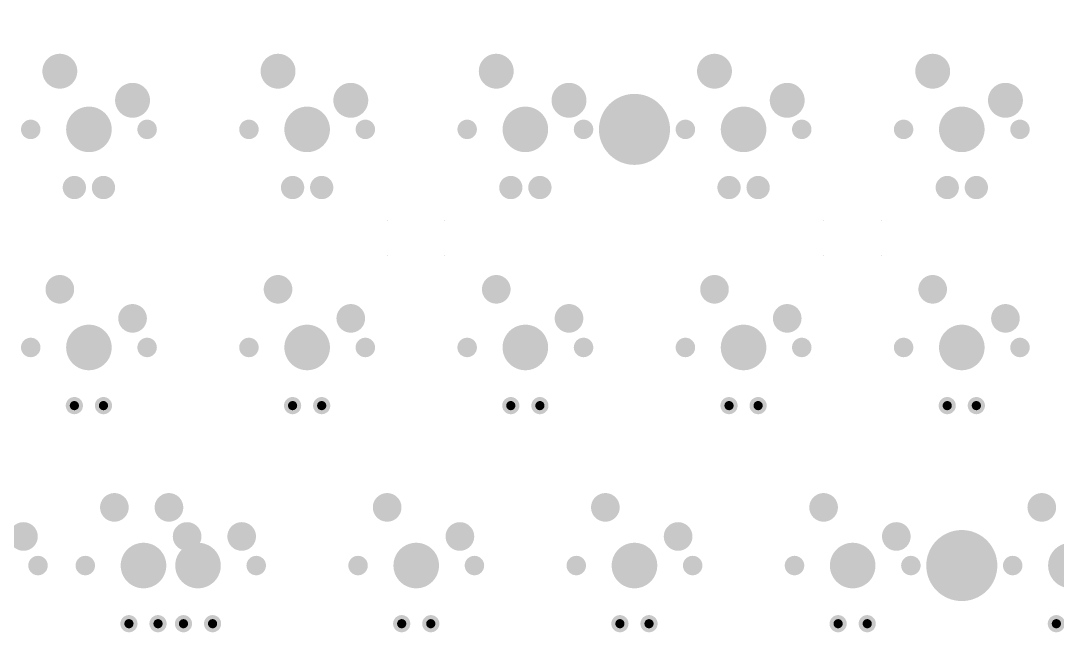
# Model space of a CAD drawing. Extents: x 623 to 925, y 1388 to 1504.
# Drawn here: x 682.2 to 772.6, y 1448.9 to 1502.4 of the extents above; entities that cross this region are included whole.
import ezdxf

# ---------------------------------------------------------------- set-up
doc = ezdxf.new("R2010")
doc.units = 0
doc.layers.get('0').update_dxf_attribs({"linetype": 'CONTINUOUS'})
for name, color, linetype in [('BOTTOMSOLDER', 6, 'CONTINUOUS'), ('KEEPOUTLAYER', 6, 'CONTINUOUS'), ('PADHOLELAYER', 156, 'CONTINUOUS')]:
    doc.layers.add(name, color=color, linetype=linetype)

# ---------------------------------------------------------------- blocks, each defined once
blk = doc.blocks.new('MX1UP__4')
at = {"layer": 'BOTTOMSOLDER'}
for points, const_width in [([(-1.645, 5.08, 1), (-0.895, 5.08, 1)], 0.75), ([(0.895, 5.08, 1), (1.645, 5.08, 1)], 0.75), ([(-0.995, 0, 1), (0.995, 0, 1)], 1.99), ([(-5.505, 0, 1), (-4.655, 0, 1)], 0.85), ([(4.655, 0, 1), (5.505, 0, 1)], 0.85), ([(-4.435, -2.54, 1), (-3.185, -2.54, 1)], 1.25), ([(1.915, -5.08, 1), (3.165, -5.08, 1)], 1.25)]:
    blk.add_lwpolyline(points, format="xyb", close=True, dxfattribs=dict(at, const_width=const_width))
at = {"layer": 'PADHOLELAYER'}
for points, const_width in [([(-1.47, 5.08, 1), (-1.07, 5.08, 1)], 0.4), ([(1.07, 5.08, 1), (1.47, 5.08, 1)], 0.4), ([(-0.995, 0, 1), (0.995, 0, 1)], 1.99), ([(-5.505, 0, 1), (-4.655, 0, 1)], 0.85), ([(4.655, 0, 1), (5.505, 0, 1)], 0.85), ([(-4.185, -2.54, 1), (-3.435, -2.54, 1)], 0.751), ([(2.165, -5.08, 1), (2.915, -5.08, 1)], 0.751)]:
    blk.add_lwpolyline(points, format="xyb", close=True, dxfattribs=dict(at, const_width=const_width))
blk = doc.blocks.new('MX1UP__29')
at = {"layer": 'BOTTOMSOLDER'}
for points, const_width in [([(-1.645, 5.08, 1), (-0.895, 5.08, 1)], 0.75), ([(0.895, 5.08, 1), (1.645, 5.08, 1)], 0.75), ([(-0.995, 0, 1), (0.995, 0, 1)], 1.99), ([(-5.505, 0, 1), (-4.655, 0, 1)], 0.85), ([(4.655, 0, 1), (5.505, 0, 1)], 0.85), ([(-4.435, -2.54, 1), (-3.185, -2.54, 1)], 1.25), ([(1.915, -5.08, 1), (3.165, -5.08, 1)], 1.25)]:
    blk.add_lwpolyline(points, format="xyb", close=True, dxfattribs=dict(at, const_width=const_width))
at = {"layer": 'PADHOLELAYER'}
for points, const_width in [([(-1.47, 5.08, 1), (-1.07, 5.08, 1)], 0.4), ([(1.07, 5.08, 1), (1.47, 5.08, 1)], 0.4), ([(-0.995, 0, 1), (0.995, 0, 1)], 1.99), ([(-5.505, 0, 1), (-4.655, 0, 1)], 0.85), ([(4.655, 0, 1), (5.505, 0, 1)], 0.85), ([(-4.185, -2.54, 1), (-3.435, -2.54, 1)], 0.751), ([(2.165, -5.08, 1), (2.915, -5.08, 1)], 0.751)]:
    blk.add_lwpolyline(points, format="xyb", close=True, dxfattribs=dict(at, const_width=const_width))
blk = doc.blocks.new('RGB_WS2812B_51')
at = {"layer": 'PADHOLELAYER'}
for points in [[(-2.5, 1.524), (-2.5, 1.524), (-2.5, 1.524), (-2.5, 1.524)], [(2.5, 1.524), (2.5, 1.524), (2.5, 1.524), (2.5, 1.524)], [(-2.5, -1.524), (-2.5, -1.524), (-2.5, -1.524), (-2.5, -1.524)], [(2.5, -1.524), (2.5, -1.524), (2.5, -1.524), (2.5, -1.524)]]:
    blk.add_lwpolyline(points, close=True, dxfattribs=at)
blk = doc.blocks.new('RGB_WS2812B_52')
at = {"layer": 'PADHOLELAYER'}
for points in [[(-2.5, 1.524), (-2.5, 1.524), (-2.5, 1.524), (-2.5, 1.524)], [(2.5, 1.524), (2.5, 1.524), (2.5, 1.524), (2.5, 1.524)], [(-2.5, -1.524), (-2.5, -1.524), (-2.5, -1.524), (-2.5, -1.524)], [(2.5, -1.524), (2.5, -1.524), (2.5, -1.524), (2.5, -1.524)]]:
    blk.add_lwpolyline(points, close=True, dxfattribs=at)
blk = doc.blocks.new('MX1UP__152')
at = {"layer": 'BOTTOMSOLDER'}
for points, const_width in [([(-1.645, 5.08, 1), (-0.895, 5.08, 1)], 0.75), ([(0.895, 5.08, 1), (1.645, 5.08, 1)], 0.75), ([(-0.995, 0, 1), (0.995, 0, 1)], 1.99), ([(-5.505, 0, 1), (-4.655, 0, 1)], 0.85), ([(4.655, 0, 1), (5.505, 0, 1)], 0.85), ([(-4.435, -2.54, 1), (-3.185, -2.54, 1)], 1.25), ([(1.915, -5.08, 1), (3.165, -5.08, 1)], 1.25)]:
    blk.add_lwpolyline(points, format="xyb", close=True, dxfattribs=dict(at, const_width=const_width))
at = {"layer": 'PADHOLELAYER'}
for points, const_width in [([(-1.47, 5.08, 1), (-1.07, 5.08, 1)], 0.4), ([(1.07, 5.08, 1), (1.47, 5.08, 1)], 0.4), ([(-0.995, 0, 1), (0.995, 0, 1)], 1.99), ([(-5.505, 0, 1), (-4.655, 0, 1)], 0.85), ([(4.655, 0, 1), (5.505, 0, 1)], 0.85), ([(-4.185, -2.54, 1), (-3.435, -2.54, 1)], 0.751), ([(2.165, -5.08, 1), (2.915, -5.08, 1)], 0.751)]:
    blk.add_lwpolyline(points, format="xyb", close=True, dxfattribs=dict(at, const_width=const_width))
blk = doc.blocks.new('MX1UP__157')
at = {"layer": 'BOTTOMSOLDER'}
for points, const_width in [([(-1.645, 5.08, 1), (-0.895, 5.08, 1)], 0.75), ([(0.895, 5.08, 1), (1.645, 5.08, 1)], 0.75), ([(-0.995, 0, 1), (0.995, 0, 1)], 1.99), ([(-5.505, 0, 1), (-4.655, 0, 1)], 0.85), ([(4.655, 0, 1), (5.505, 0, 1)], 0.85), ([(-4.435, -2.54, 1), (-3.185, -2.54, 1)], 1.25), ([(1.915, -5.08, 1), (3.165, -5.08, 1)], 1.25)]:
    blk.add_lwpolyline(points, format="xyb", close=True, dxfattribs=dict(at, const_width=const_width))
at = {"layer": 'PADHOLELAYER'}
for points, const_width in [([(-1.47, 5.08, 1), (-1.07, 5.08, 1)], 0.4), ([(1.07, 5.08, 1), (1.47, 5.08, 1)], 0.4), ([(-0.995, 0, 1), (0.995, 0, 1)], 1.99), ([(-5.505, 0, 1), (-4.655, 0, 1)], 0.85), ([(4.655, 0, 1), (5.505, 0, 1)], 0.85), ([(-4.185, -2.54, 1), (-3.435, -2.54, 1)], 0.751), ([(2.165, -5.08, 1), (2.915, -5.08, 1)], 0.751)]:
    blk.add_lwpolyline(points, format="xyb", close=True, dxfattribs=dict(at, const_width=const_width))
blk = doc.blocks.new('MX1UP__169')
at = {"layer": 'BOTTOMSOLDER'}
for points, const_width in [([(-1.645, 5.08, 1), (-0.895, 5.08, 1)], 0.75), ([(0.895, 5.08, 1), (1.645, 5.08, 1)], 0.75), ([(-0.995, 0, 1), (0.995, 0, 1)], 1.99), ([(-5.505, 0, 1), (-4.655, 0, 1)], 0.85), ([(4.655, 0, 1), (5.505, 0, 1)], 0.85), ([(-4.435, -2.54, 1), (-3.185, -2.54, 1)], 1.25), ([(1.915, -5.08, 1), (3.165, -5.08, 1)], 1.25)]:
    blk.add_lwpolyline(points, format="xyb", close=True, dxfattribs=dict(at, const_width=const_width))
at = {"layer": 'PADHOLELAYER'}
for points, const_width in [([(-1.47, 5.08, 1), (-1.07, 5.08, 1)], 0.4), ([(1.07, 5.08, 1), (1.47, 5.08, 1)], 0.4), ([(-0.995, 0, 1), (0.995, 0, 1)], 1.99), ([(-5.505, 0, 1), (-4.655, 0, 1)], 0.85), ([(4.655, 0, 1), (5.505, 0, 1)], 0.85), ([(-4.185, -2.54, 1), (-3.435, -2.54, 1)], 0.751), ([(2.165, -5.08, 1), (2.915, -5.08, 1)], 0.751)]:
    blk.add_lwpolyline(points, format="xyb", close=True, dxfattribs=dict(at, const_width=const_width))
blk = doc.blocks.new('MX1UP__175')
at = {"layer": 'BOTTOMSOLDER'}
for points, const_width in [([(-1.778, 5.08, 1), (-0.762, 5.08, 1)], 1.016), ([(0.762, 5.08, 1), (1.778, 5.08, 1)], 1.016), ([(-0.995, 0, 1), (0.995, 0, 1)], 1.99), ([(-5.505, 0, 1), (-4.655, 0, 1)], 0.85), ([(4.655, 0, 1), (5.505, 0, 1)], 0.85), ([(-4.572, -2.54, 1), (-3.048, -2.54, 1)], 1.524), ([(1.778, -5.08, 1), (3.302, -5.08, 1)], 1.524)]:
    blk.add_lwpolyline(points, format="xyb", close=True, dxfattribs=dict(at, const_width=const_width))
at = {"layer": 'PADHOLELAYER'}
for points, const_width in [([(-1.625, 5.08, 1), (-0.915, 5.08, 1)], 0.71), ([(0.915, 5.08, 1), (1.625, 5.08, 1)], 0.71), ([(-0.995, 0, 1), (0.995, 0, 1)], 1.99), ([(-5.505, 0, 1), (-4.655, 0, 1)], 0.85), ([(4.655, 0, 1), (5.505, 0, 1)], 0.85), ([(-4.323, -2.54, 1), (-3.298, -2.54, 1)], 1.025), ([(2.027, -5.08, 1), (3.052, -5.08, 1)], 1.025)]:
    blk.add_lwpolyline(points, format="xyb", close=True, dxfattribs=dict(at, const_width=const_width))
blk = doc.blocks.new('MX1UP__176')
at = {"layer": 'BOTTOMSOLDER'}
for points, const_width in [([(-1.778, 5.08, 1), (-0.762, 5.08, 1)], 1.016), ([(0.762, 5.08, 1), (1.778, 5.08, 1)], 1.016), ([(-0.995, 0, 1), (0.995, 0, 1)], 1.99), ([(-5.505, 0, 1), (-4.655, 0, 1)], 0.85), ([(4.655, 0, 1), (5.505, 0, 1)], 0.85), ([(-4.572, -2.54, 1), (-3.048, -2.54, 1)], 1.524), ([(1.778, -5.08, 1), (3.302, -5.08, 1)], 1.524)]:
    blk.add_lwpolyline(points, format="xyb", close=True, dxfattribs=dict(at, const_width=const_width))
at = {"layer": 'PADHOLELAYER'}
for points, const_width in [([(-1.625, 5.08, 1), (-0.915, 5.08, 1)], 0.71), ([(0.915, 5.08, 1), (1.625, 5.08, 1)], 0.71), ([(-0.995, 0, 1), (0.995, 0, 1)], 1.99), ([(-5.505, 0, 1), (-4.655, 0, 1)], 0.85), ([(4.655, 0, 1), (5.505, 0, 1)], 0.85), ([(-4.322, -2.54, 1), (-3.297, -2.54, 1)], 1.025), ([(2.028, -5.08, 1), (3.053, -5.08, 1)], 1.025)]:
    blk.add_lwpolyline(points, format="xyb", close=True, dxfattribs=dict(at, const_width=const_width))
blk = doc.blocks.new('MX1UP__177')
at = {"layer": 'BOTTOMSOLDER'}
for points, const_width in [([(-1.778, 5.08, 1), (-0.762, 5.08, 1)], 1.016), ([(0.762, 5.08, 1), (1.778, 5.08, 1)], 1.016), ([(-0.995, 0, 1), (0.995, 0, 1)], 1.99), ([(-5.505, 0, 1), (-4.655, 0, 1)], 0.85), ([(4.655, 0, 1), (5.505, 0, 1)], 0.85), ([(-4.572, -2.54, 1), (-3.048, -2.54, 1)], 1.524), ([(1.778, -5.08, 1), (3.302, -5.08, 1)], 1.524)]:
    blk.add_lwpolyline(points, format="xyb", close=True, dxfattribs=dict(at, const_width=const_width))
at = {"layer": 'PADHOLELAYER'}
for points, const_width in [([(-1.625, 5.08, 1), (-0.915, 5.08, 1)], 0.71), ([(0.915, 5.08, 1), (1.625, 5.08, 1)], 0.71), ([(-0.995, 0, 1), (0.995, 0, 1)], 1.99), ([(-5.505, 0, 1), (-4.655, 0, 1)], 0.85), ([(4.655, 0, 1), (5.505, 0, 1)], 0.85), ([(-4.322, -2.54, 1), (-3.297, -2.54, 1)], 1.025), ([(2.028, -5.08, 1), (3.053, -5.08, 1)], 1.025)]:
    blk.add_lwpolyline(points, format="xyb", close=True, dxfattribs=dict(at, const_width=const_width))
blk = doc.blocks.new('MX1UP__178')
at = {"layer": 'BOTTOMSOLDER'}
for points, const_width in [([(-1.778, 5.08, 1), (-0.762, 5.08, 1)], 1.016), ([(0.762, 5.08, 1), (1.778, 5.08, 1)], 1.016), ([(-0.995, 0, 1), (0.995, 0, 1)], 1.99), ([(-5.505, 0, 1), (-4.655, 0, 1)], 0.85), ([(4.655, 0, 1), (5.505, 0, 1)], 0.85), ([(-4.572, -2.54, 1), (-3.048, -2.54, 1)], 1.524), ([(1.778, -5.08, 1), (3.302, -5.08, 1)], 1.524)]:
    blk.add_lwpolyline(points, format="xyb", close=True, dxfattribs=dict(at, const_width=const_width))
at = {"layer": 'PADHOLELAYER'}
for points, const_width in [([(-1.625, 5.08, 1), (-0.915, 5.08, 1)], 0.71), ([(0.915, 5.08, 1), (1.625, 5.08, 1)], 0.71), ([(-0.995, 0, 1), (0.995, 0, 1)], 1.99), ([(-5.505, 0, 1), (-4.655, 0, 1)], 0.85), ([(4.655, 0, 1), (5.505, 0, 1)], 0.85), ([(-4.322, -2.54, 1), (-3.297, -2.54, 1)], 1.025), ([(2.028, -5.08, 1), (3.053, -5.08, 1)], 1.025)]:
    blk.add_lwpolyline(points, format="xyb", close=True, dxfattribs=dict(at, const_width=const_width))
blk = doc.blocks.new('MX1UP__179')
at = {"layer": 'BOTTOMSOLDER'}
for points, const_width in [([(-1.778, 5.08, 1), (-0.762, 5.08, 1)], 1.016), ([(0.762, 5.08, 1), (1.778, 5.08, 1)], 1.016), ([(-0.995, 0, 1), (0.995, 0, 1)], 1.99), ([(-5.505, 0, 1), (-4.655, 0, 1)], 0.85), ([(4.655, 0, 1), (5.505, 0, 1)], 0.85), ([(-4.572, -2.54, 1), (-3.048, -2.54, 1)], 1.524), ([(1.778, -5.08, 1), (3.302, -5.08, 1)], 1.524)]:
    blk.add_lwpolyline(points, format="xyb", close=True, dxfattribs=dict(at, const_width=const_width))
at = {"layer": 'PADHOLELAYER'}
for points, const_width in [([(-1.625, 5.08, 1), (-0.915, 5.08, 1)], 0.71), ([(0.915, 5.08, 1), (1.625, 5.08, 1)], 0.71), ([(-0.995, 0, 1), (0.995, 0, 1)], 1.99), ([(-5.505, 0, 1), (-4.655, 0, 1)], 0.85), ([(4.655, 0, 1), (5.505, 0, 1)], 0.85), ([(-4.322, -2.54, 1), (-3.297, -2.54, 1)], 1.025), ([(2.028, -5.08, 1), (3.053, -5.08, 1)], 1.025)]:
    blk.add_lwpolyline(points, format="xyb", close=True, dxfattribs=dict(at, const_width=const_width))
blk = doc.blocks.new('MX1UP__297')
at = {"layer": 'BOTTOMSOLDER'}
for points, const_width in [([(-1.645, 5.08, 1), (-0.895, 5.08, 1)], 0.75), ([(0.895, 5.08, 1), (1.645, 5.08, 1)], 0.75), ([(-0.995, 0, 1), (0.995, 0, 1)], 1.99), ([(-5.505, 0, 1), (-4.655, 0, 1)], 0.85), ([(4.655, 0, 1), (5.505, 0, 1)], 0.85), ([(-4.435, -2.54, 1), (-3.185, -2.54, 1)], 1.25), ([(1.915, -5.08, 1), (3.165, -5.08, 1)], 1.25)]:
    blk.add_lwpolyline(points, format="xyb", close=True, dxfattribs=dict(at, const_width=const_width))
at = {"layer": 'PADHOLELAYER'}
for points, const_width in [([(-1.47, 5.08, 1), (-1.07, 5.08, 1)], 0.4), ([(1.07, 5.08, 1), (1.47, 5.08, 1)], 0.4), ([(-0.995, 0, 1), (0.995, 0, 1)], 1.99), ([(-5.505, 0, 1), (-4.655, 0, 1)], 0.85), ([(4.655, 0, 1), (5.505, 0, 1)], 0.85), ([(-4.185, -2.54, 1), (-3.435, -2.54, 1)], 0.751), ([(2.165, -5.08, 1), (2.915, -5.08, 1)], 0.751)]:
    blk.add_lwpolyline(points, format="xyb", close=True, dxfattribs=dict(at, const_width=const_width))
blk = doc.blocks.new('MX1UP__299')
at = {"layer": 'BOTTOMSOLDER'}
for points, const_width in [([(-1.645, 5.08, 1), (-0.895, 5.08, 1)], 0.75), ([(0.895, 5.08, 1), (1.645, 5.08, 1)], 0.75), ([(-0.995, 0, 1), (0.995, 0, 1)], 1.99), ([(-5.505, 0, 1), (-4.655, 0, 1)], 0.85), ([(4.655, 0, 1), (5.505, 0, 1)], 0.85), ([(-4.435, -2.54, 1), (-3.185, -2.54, 1)], 1.25), ([(1.915, -5.08, 1), (3.165, -5.08, 1)], 1.25)]:
    blk.add_lwpolyline(points, format="xyb", close=True, dxfattribs=dict(at, const_width=const_width))
at = {"layer": 'PADHOLELAYER'}
for points, const_width in [([(-1.47, 5.08, 1), (-1.07, 5.08, 1)], 0.4), ([(1.07, 5.08, 1), (1.47, 5.08, 1)], 0.4), ([(-0.995, 0, 1), (0.995, 0, 1)], 1.99), ([(-5.505, 0, 1), (-4.655, 0, 1)], 0.85), ([(4.655, 0, 1), (5.505, 0, 1)], 0.85), ([(-4.185, -2.54, 1), (-3.435, -2.54, 1)], 0.751), ([(2.165, -5.08, 1), (2.915, -5.08, 1)], 0.751)]:
    blk.add_lwpolyline(points, format="xyb", close=True, dxfattribs=dict(at, const_width=const_width))
blk = doc.blocks.new('MX1UP__301')
at = {"layer": 'BOTTOMSOLDER'}
for points, const_width in [([(-1.645, 5.08, 1), (-0.895, 5.08, 1)], 0.75), ([(0.895, 5.08, 1), (1.645, 5.08, 1)], 0.75), ([(-0.995, 0, 1), (0.995, 0, 1)], 1.99), ([(-5.505, 0, 1), (-4.655, 0, 1)], 0.85), ([(4.655, 0, 1), (5.505, 0, 1)], 0.85), ([(-4.435, -2.54, 1), (-3.185, -2.54, 1)], 1.25), ([(1.915, -5.08, 1), (3.165, -5.08, 1)], 1.25)]:
    blk.add_lwpolyline(points, format="xyb", close=True, dxfattribs=dict(at, const_width=const_width))
at = {"layer": 'PADHOLELAYER'}
for points, const_width in [([(-1.47, 5.08, 1), (-1.07, 5.08, 1)], 0.4), ([(1.07, 5.08, 1), (1.47, 5.08, 1)], 0.4), ([(-0.995, 0, 1), (0.995, 0, 1)], 1.99), ([(-5.505, 0, 1), (-4.655, 0, 1)], 0.85), ([(4.655, 0, 1), (5.505, 0, 1)], 0.85), ([(-4.185, -2.54, 1), (-3.435, -2.54, 1)], 0.751), ([(2.165, -5.08, 1), (2.915, -5.08, 1)], 0.751)]:
    blk.add_lwpolyline(points, format="xyb", close=True, dxfattribs=dict(at, const_width=const_width))
blk = doc.blocks.new('MX1UP__302')
at = {"layer": 'BOTTOMSOLDER'}
for points, const_width in [([(-1.645, 5.08, 1), (-0.895, 5.08, 1)], 0.75), ([(0.895, 5.08, 1), (1.645, 5.08, 1)], 0.75), ([(-0.995, 0, 1), (0.995, 0, 1)], 1.99), ([(-5.505, 0, 1), (-4.655, 0, 1)], 0.85), ([(4.655, 0, 1), (5.505, 0, 1)], 0.85), ([(-4.435, -2.54, 1), (-3.185, -2.54, 1)], 1.25), ([(1.915, -5.08, 1), (3.165, -5.08, 1)], 1.25)]:
    blk.add_lwpolyline(points, format="xyb", close=True, dxfattribs=dict(at, const_width=const_width))
at = {"layer": 'PADHOLELAYER'}
for points, const_width in [([(-1.47, 5.08, 1), (-1.07, 5.08, 1)], 0.4), ([(1.07, 5.08, 1), (1.47, 5.08, 1)], 0.4), ([(-0.995, 0, 1), (0.995, 0, 1)], 1.99), ([(-5.505, 0, 1), (-4.655, 0, 1)], 0.85), ([(4.655, 0, 1), (5.505, 0, 1)], 0.85), ([(-4.185, -2.54, 1), (-3.435, -2.54, 1)], 0.751), ([(2.165, -5.08, 1), (2.915, -5.08, 1)], 0.751)]:
    blk.add_lwpolyline(points, format="xyb", close=True, dxfattribs=dict(at, const_width=const_width))
blk = doc.blocks.new('MX1UP__310')
at = {"layer": 'BOTTOMSOLDER'}
for points, const_width in [([(-1.645, 5.08, 1), (-0.895, 5.08, 1)], 0.75), ([(0.895, 5.08, 1), (1.645, 5.08, 1)], 0.75), ([(-0.995, 0, 1), (0.995, 0, 1)], 1.99), ([(-5.505, 0, 1), (-4.655, 0, 1)], 0.85), ([(4.655, 0, 1), (5.505, 0, 1)], 0.85), ([(-4.435, -2.54, 1), (-3.185, -2.54, 1)], 1.25), ([(1.915, -5.08, 1), (3.165, -5.08, 1)], 1.25)]:
    blk.add_lwpolyline(points, format="xyb", close=True, dxfattribs=dict(at, const_width=const_width))
at = {"layer": 'PADHOLELAYER'}
for points, const_width in [([(-1.47, 5.08, 1), (-1.07, 5.08, 1)], 0.4), ([(1.07, 5.08, 1), (1.47, 5.08, 1)], 0.4), ([(-0.995, 0, 1), (0.995, 0, 1)], 1.99), ([(-5.505, 0, 1), (-4.655, 0, 1)], 0.85), ([(4.655, 0, 1), (5.505, 0, 1)], 0.85), ([(-4.185, -2.54, 1), (-3.435, -2.54, 1)], 0.751), ([(2.165, -5.08, 1), (2.915, -5.08, 1)], 0.751)]:
    blk.add_lwpolyline(points, format="xyb", close=True, dxfattribs=dict(at, const_width=const_width))
blk = doc.blocks.new('MX1UP__312')
at = {"layer": 'BOTTOMSOLDER'}
for points, const_width in [([(-1.645, 5.08, 1), (-0.895, 5.08, 1)], 0.75), ([(0.895, 5.08, 1), (1.645, 5.08, 1)], 0.75), ([(-0.995, 0, 1), (0.995, 0, 1)], 1.99), ([(-5.505, 0, 1), (-4.655, 0, 1)], 0.85), ([(4.655, 0, 1), (5.505, 0, 1)], 0.85), ([(-4.435, -2.54, 1), (-3.185, -2.54, 1)], 1.25), ([(1.915, -5.08, 1), (3.165, -5.08, 1)], 1.25)]:
    blk.add_lwpolyline(points, format="xyb", close=True, dxfattribs=dict(at, const_width=const_width))
at = {"layer": 'PADHOLELAYER'}
for points, const_width in [([(-1.47, 5.08, 1), (-1.07, 5.08, 1)], 0.4), ([(1.07, 5.08, 1), (1.47, 5.08, 1)], 0.4), ([(-0.995, 0, 1), (0.995, 0, 1)], 1.99), ([(-5.505, 0, 1), (-4.655, 0, 1)], 0.85), ([(4.655, 0, 1), (5.505, 0, 1)], 0.85), ([(-4.185, -2.54, 1), (-3.435, -2.54, 1)], 0.751), ([(2.165, -5.08, 1), (2.915, -5.08, 1)], 0.751)]:
    blk.add_lwpolyline(points, format="xyb", close=True, dxfattribs=dict(at, const_width=const_width))
blk = doc.blocks.new('MX1UP__315')
at = {"layer": 'BOTTOMSOLDER'}
for points, const_width in [([(-1.645, 5.08, 1), (-0.895, 5.08, 1)], 0.75), ([(0.895, 5.08, 1), (1.645, 5.08, 1)], 0.75), ([(-0.995, 0, 1), (0.995, 0, 1)], 1.99), ([(-5.505, 0, 1), (-4.655, 0, 1)], 0.85), ([(4.655, 0, 1), (5.505, 0, 1)], 0.85), ([(-4.435, -2.54, 1), (-3.185, -2.54, 1)], 1.25), ([(1.915, -5.08, 1), (3.165, -5.08, 1)], 1.25)]:
    blk.add_lwpolyline(points, format="xyb", close=True, dxfattribs=dict(at, const_width=const_width))
at = {"layer": 'PADHOLELAYER'}
for points, const_width in [([(-1.47, 5.08, 1), (-1.07, 5.08, 1)], 0.4), ([(1.07, 5.08, 1), (1.47, 5.08, 1)], 0.4), ([(-0.995, 0, 1), (0.995, 0, 1)], 1.99), ([(-5.505, 0, 1), (-4.655, 0, 1)], 0.85), ([(4.655, 0, 1), (5.505, 0, 1)], 0.85), ([(-4.185, -2.54, 1), (-3.435, -2.54, 1)], 0.751), ([(2.165, -5.08, 1), (2.915, -5.08, 1)], 0.751)]:
    blk.add_lwpolyline(points, format="xyb", close=True, dxfattribs=dict(at, const_width=const_width))

msp = doc.modelspace()

# ---------------------------------------------------------------- linework, layer by layer
at = {"layer": 'BOTTOMSOLDER', "const_width": 3.102}
for points in [[(734.179, 1492.872, 1), (737.281, 1492.872, 1)], [(762.754, 1454.772, 1), (765.856, 1454.772, 1)]]:
    msp.add_lwpolyline(points, format="xyb", close=True, dxfattribs=at)
at = {"layer": 'KEEPOUTLAYER', "const_width": 0.00317}
msp.add_lwpolyline([(625.93, 1502.362), (900.328, 1502.362)], dxfattribs=at)
at = {"layer": 'PADHOLELAYER', "const_width": 0.625}
for points in [[(734.792, 1493.809), (736.668, 1493.809, -1), (736.668, 1491.935), (734.792, 1491.935, -1)], [(763.367, 1455.709), (765.243, 1455.709, -1), (765.243, 1453.835), (763.367, 1453.835, -1)]]:
    msp.add_lwpolyline(points, format="xyb", close=True, dxfattribs=at)

# ---------------------------------------------------------------- block references
at = {"rotation": 180}
for name, p in [('MX1UP__175', (688.105, 1492.872)), ('MX1UP__176', (707.155, 1492.872)), ('MX1UP__177', (726.205, 1492.872)), ('MX1UP__178', (745.255, 1492.872)), ('MX1UP__179', (764.305, 1492.872)), ('MX1UP__315', (688.105, 1473.822)), ('MX1UP__312', (707.155, 1473.822)), ('MX1UP__310', (726.205, 1473.822)), ('MX1UP__301', (745.255, 1473.822)), ('MX1UP__302', (764.305, 1473.822)), ('MX1UP__297', (678.58, 1454.772)), ('MX1UP__4', (692.868, 1454.772)), ('MX1UP__299', (697.63, 1454.772)), ('MX1UP__152', (716.68, 1454.772)), ('MX1UP__157', (735.73, 1454.772)), ('MX1UP__169', (754.78, 1454.772)), ('MX1UP__29', (773.83, 1454.772))]:
    msp.add_blockref(name, p, dxfattribs=at)
for name, p in [('RGB_WS2812B_51', (716.68, 1483.347)), ('RGB_WS2812B_52', (754.761, 1483.347))]:
    msp.add_blockref(name, p)

doc.saveas('drawing.dxf')
